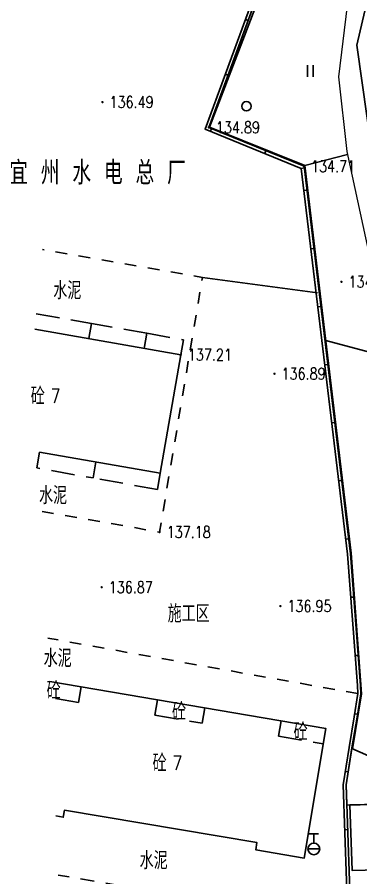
# Model space of a CAD drawing. Extents: x 529262 to 576451, y 2694391 to 2717535.
# Drawn here: x 564129.1 to 564158.4, y 2710756.8 to 2710830.4 of the extents above; entities that cross this region are included whole.
import ezdxf
from ezdxf.enums import TextEntityAlignment as Align

# ---------------------------------------------------------------- set-up
doc = ezdxf.new("R2010")
doc.units = 0
doc.linetypes.add('X5', pattern=[3, 2, -1])
doc.linetypes.add('X6', pattern=[2, 1, -1])
for name, color, linetype in [('DLSS', 4, 'Continuous'), ('DMTZ', 8, 'Continuous'), ('GCD', 8, 'Continuous'), ('GXYZ', 8, 'Continuous'), ('JMD', 8, 'Continuous'), ('ZBTZ', 8, 'Continuous'), ('ZJ', 7, 'Continuous')]:
    doc.layers.add(name, color=color, linetype=linetype)
doc.layers.add('SXSS', color=5, linetype='Continuous', lineweight=0)
doc.styles.add('HZ', font='rs.shx', dxfattribs={"width": 0.8, "bigfont": 'hztxt.shx'})
doc.linetypes.add('10422', pattern='A,0.75,[150,AAA.SHX,S=0.5,R=0,X=0,Y=0.5],1.5,[177,AAA.SHX,S=1,R=0,X=0,Y=0.4],0.75', length=3)
doc.linetypes.add('1161', pattern='A,0,[149,AAA.SHX,S=0.15,R=0,X=0,Y=0],-1.6', length=1.6)
doc.linetypes.add('732', pattern='A,9,-0.5,[162,AAA.SHX,S=1,R=0,X=0,Y=0],-0.5', length=10)

# ---------------------------------------------------------------- blocks, each defined once
blk = doc.blocks.new('gc121')
at = {"color": 8}
for p, q in [((-0.5, -1), (-0.5, 1)), ((0.5, -1), (0.5, 1))]:
    blk.add_line(p, q, dxfattribs=at)
blk = doc.blocks.new('gc122')
at = {"color": 8}
blk.add_circle((0, 0), 0.8, dxfattribs=at)
blk = doc.blocks.new('gc133')
for p, q in [((-0.8, 2.6), (0.8, 2.6)), ((0, 1), (0, 2.6)), ((-1, 0), (1, 0))]:
    blk.add_line(p, q)
blk.add_circle((0, 0), 1)
blk = doc.blocks.new('GC200')
at = {"linetype": 'Continuous', "const_width": 0.2, "flags": 128}
blk.add_lwpolyline([(-0.1, 0, 1), (0.1, 0, 1)], format="xyb", close=True, dxfattribs=at)

msp = doc.modelspace()

# ---------------------------------------------------------------- linework, layer by layer
at = {"layer": 'DLSS', "linetype": 'X6', "elevation": 137.139, "flags": 128}
for points in [[(564131.202, 2710788.178), (564141.235, 2710786.41), (564144.894, 2710808.185), (564131.24, 2710810.575)], [(564158.164, 2710772.597), (564131.684, 2710777.342)]]:
    msp.add_lwpolyline(points, dxfattribs=at)
at = {"layer": 'DLSS', "linetype": 'X6'}
msp.add_lwpolyline([(564157.347, 2710752.867), (564135.48, 2710756.599), (564132.585, 2710757.085)], dxfattribs=at)
at = {"layer": 'DMTZ', "linetype": '10422', "flags": 128}
msp.add_lwpolyline([(564167.52, 2710910.926), (564167.923, 2710910.316), (564173.484, 2710905.214), (564173.709, 2710900.359), (564174.641, 2710900.192), (564173.039, 2710893.009), (564145.505, 2710821.043), (564153.634, 2710817.759), (564157.603, 2710784.605), (564158.469, 2710772.586), (564157.701, 2710767.87)], dxfattribs=at)
at = {"layer": 'GXYZ', "linetype": '732', "flags": 128}
msp.add_lwpolyline([(564190.37, 2710463.143), (564190.386, 2710467.025), (564189.579, 2710469.156), (564186.731, 2710471.163), (564184.456, 2710473.027), (564183.021, 2710476.047), (564179.783, 2710485.702), (564177.782, 2710492.779), (564176.798, 2710499.513), (564176.175, 2710507.868), (564178.439, 2710515.777), (564181.881, 2710521.084), (564184.755, 2710529.967), (564185.933, 2710536.671), (564185.285, 2710541.14), (564182.402, 2710547.432), (564179.873, 2710548.785), (564175.559, 2710549.294), (564163.476, 2710554.198), (564153.663, 2710559.149), (564143.785, 2710566.215), (564141.644, 2710568.445), (564137.564, 2710571.934), (564133.83, 2710574.642), (564129.81, 2710576.899), (564122.388, 2710579.8), (564119.895, 2710582.521), (564119.15, 2710587.419), (564118.187, 2710590.186), (564114.103, 2710593.882), (564110.752, 2710595.123), (564107.191, 2710600.989), (564104.682, 2710610.577), (564101.404, 2710617.513), (564096.096, 2710628.709), (564091.879, 2710636.635), (564089.742, 2710644.659), (564089.613, 2710650.743), (564087.283, 2710661.114), (564087.154, 2710670.756), (564089.808, 2710677.939), (564094.734, 2710685.389), (564098.14, 2710689.247), (564157.276, 2710709.889), (564158.941, 2710722.677), (564170.731, 2710725.876), (564175.463, 2710734.571), (564177.426, 2710742.717), (564180.17, 2710760.422), (564179.078, 2710764.864), (564165.135, 2710778.121), (564158.076, 2710828.047), (564164.727, 2710856.572), (564174.244, 2710890.215), (564177.245, 2710909.001), (564177.375, 2710911.216)], dxfattribs=at)
at = {"layer": 'JMD', "linetype": 'Continuous'}
for p, q in [((564148.794, 2710830.162, 137.161), (564148.559, 2710830.248, 137.161)), ((564147.072, 2710825.468, 137.161), (564146.837, 2710825.554, 137.161)), ((564145.677, 2710820.918, 137.161), (564145.583, 2710820.687, 137.161)), ((564150.305, 2710819.026, 137.161), (564150.211, 2710818.794, 137.161)), ((564153.34, 2710817.514), (564153.588, 2710817.544)), ((564153.568, 2710815.606, 137.161), (564153.816, 2710815.635, 137.161)), ((564154.161, 2710810.641, 137.161), (564154.41, 2710810.671, 137.161)), ((564154.755, 2710805.676, 137.161), (564155.003, 2710805.706, 137.161)), ((564155.348, 2710800.712, 137.161), (564155.596, 2710800.741, 137.161)), ((564155.941, 2710795.747, 137.161), (564156.189, 2710795.777, 137.161)), ((564156.534, 2710790.782, 137.161), (564156.783, 2710790.812, 137.161)), ((564157.128, 2710785.818, 137.161), (564157.376, 2710785.847, 137.161)), ((564157.561, 2710780.837, 137.161), (564157.811, 2710780.856, 137.161)), ((564157.939, 2710775.852, 137.161), (564158.189, 2710775.871, 137.161)), ((564157.906, 2710770.879, 137.161), (564158.153, 2710770.842, 137.161)), ((564157.087, 2710765.947, 137.161), (564157.334, 2710765.907, 137.161)), ((564157.041, 2710760.963, 137.161), (564157.29, 2710760.972, 137.161))]:
    msp.add_line(p, q, dxfattribs=at)
at = {"layer": 'JMD', "linetype": 'Continuous', "elevation": 137.161, "flags": 128}
for points in [[(564153.34, 2710817.514), (564145.121, 2710820.876), (564152.067, 2710839.81), (564172.715, 2710893.207), (564174.26, 2710899.939), (564173.391, 2710900.064), (564173.184, 2710905.021), (564167.691, 2710909.987), (564167.031, 2710911.006)], [(564153.571, 2710817.69), (564145.439, 2710821.016), (564152.301, 2710839.722), (564172.955, 2710893.134), (564174.564, 2710900.148), (564173.632, 2710900.282), (564173.43, 2710905.136), (564167.883, 2710910.15), (564167.364, 2710910.951)], [(564157.292, 2710752.568), (564157.193, 2710756.594), (564156.907, 2710764.809), (564157.413, 2710767.996), (564157.868, 2710770.625), (564158.164, 2710772.597), (564158.135, 2710773.279), (564157.281, 2710784.536), (564153.34, 2710817.514)], [(564157.542, 2710752.568), (564157.443, 2710756.601), (564157.157, 2710764.794), (564157.659, 2710767.955), (564158.114, 2710770.585), (564158.414, 2710772.584), (564158.384, 2710773.294), (564157.53, 2710784.56), (564153.571, 2710817.69)]]:
    msp.add_lwpolyline(points, dxfattribs=at)
at = {"layer": 'JMD', "linetype": 'X5'}
for points, elevation in [([(564130.703, 2710805.073), (564135.417, 2710804.241)], -522.869), ([(564134.542, 2710773.167), (564134.318, 2710771.848), (564131.91, 2710772.255)], -525.048), ([(564141.061, 2710772.062), (564140.838, 2710770.744), (564144.871, 2710770.062), (564145.093, 2710771.378)], 137.239), ([(564151.612, 2710770.272), (564151.39, 2710768.958), (564155.215, 2710768.311)], -414.06)]:
    msp.add_lwpolyline(points, dxfattribs=dict(at, elevation=elevation))
at = {"layer": 'JMD', "linetype": 'Continuous', "flags": 128}
for points in [[(564130.576, 2710803.771), (564143.044, 2710801.57), (564141.294, 2710791.438), (564130.976, 2710793.257)], [(564132.36, 2710762.137), (564133.006, 2710762.028), (564133.105, 2710762.628), (564149.551, 2710759.853), (564149.452, 2710759.253), (564153.597, 2710758.537), (564155.433, 2710769.624), (564131.849, 2710773.624)]]:
    msp.add_lwpolyline(points, dxfattribs=at)
at = {"layer": 'JMD', "linetype": 'X5'}
for points in [[(564139.916, 2710802.122), (564140.143, 2710803.407), (564135.417, 2710804.241), (564135.19, 2710802.956)], [(564140.143, 2710803.407), (564143.27, 2710802.855), (564143.044, 2710801.57)], [(564141.294, 2710791.438), (564141.049, 2710790.05), (564135.552, 2710791.036)]]:
    msp.add_lwpolyline(points, dxfattribs=at)
at = {"layer": 'JMD', "linetype": 'X5', "elevation": -526.375, "flags": 128}
msp.add_lwpolyline([(564135.794, 2710792.408), (564135.552, 2710791.036), (564130.74, 2710791.899), (564130.979, 2710793.257)], dxfattribs=at)
at = {"layer": 'JMD', "linetype": 'Continuous', "flags": 128}
for points in [[(564167.571, 2710763.536), (564157.649, 2710767.892), (564157.157, 2710764.794), (564157.217, 2710763.072), (564167.463, 2710763.311)], [(564167.463, 2710763.311), (564157.491, 2710763.081), (564157.69, 2710757.472), (564167.716, 2710757.718)]]:
    msp.add_lwpolyline(points, close=True, dxfattribs=at)
at = {"layer": 'SXSS', "color": 8, "linetype": '10422', "flags": 128}
msp.add_lwpolyline([(564175.45, 2710909.335), (564173.557, 2710895.51), (564171.757, 2710886.917), (564168.209, 2710874.097), (564163.918, 2710859.882), (564160.295, 2710846.117), (564157.64, 2710834.512), (564156.509, 2710825.335), (564157.227, 2710818.963), (564159.055, 2710810.523), (564160.663, 2710795.593), (564161.721, 2710784.848), (564163.085, 2710778.52), (564166.118, 2710774.135), (564171.815, 2710768.588), (564174.843, 2710766.24), (564176.029, 2710765.101), (564177.883, 2710763.201), (564178.507, 2710761.996), (564178.686, 2710760.991), (564178.319, 2710758.141), (564174.806, 2710737.725), (564173.415, 2710733.442), (564169.499, 2710727.37), (564165.173, 2710725.186), (564158.769, 2710725.097), (564156.319, 2710723.31), (564154.846, 2710710.285), (564154.786, 2710709.946)], dxfattribs=at)
at = {"layer": 'ZBTZ', "linetype": '1161', "flags": 128}
msp.add_lwpolyline([(564157.286, 2710818.689), (564153.634, 2710817.759)], dxfattribs=at)
at = {"layer": 'ZBTZ', "linetype": '1161', "elevation": 137.139, "flags": 128}
msp.add_lwpolyline([(564144.894, 2710808.185), (564154.716, 2710806.86)], dxfattribs=at)
at = {"layer": 'ZBTZ', "linetype": '1161'}
msp.add_lwpolyline([(564160.021, 2710801.554), (564155.424, 2710802.804)], dxfattribs=at)

# ---------------------------------------------------------------- block references
at = {"layer": 'GCD', "linetype": 'Continuous'}
ref = msp.add_blockref('GC200', (564136.357, 2710823.177, 136.491), dxfattribs=dict(at, xscale=0.5, yscale=0.5))
ref.add_attrib('height', '136.49', dxfattribs={"linetype": 'Continuous', "height": 1, "style": 'HZ', "width": 0.8}).set_placement((564136.957, 2710823.177, 136.491), align=Align.MIDDLE_LEFT)
ref = msp.add_blockref('GC200', (564145.439, 2710821.016, 134.894), dxfattribs=dict(at, xscale=0.5, yscale=0.5, zscale=0.5))
ref.add_attrib('height', '134.89', dxfattribs={"linetype": 'Continuous', "height": 1, "style": 'HZ', "width": 0.8}).set_placement((564146.039, 2710821.016, 134.894), align=Align.MIDDLE_LEFT)
ref = msp.add_blockref('GC200', (564153.571, 2710817.69, 134.706), dxfattribs=dict(at, xscale=0.5, yscale=0.5, zscale=0.5))
ref.add_attrib('height', '134.71', dxfattribs={"linetype": 'Continuous', "height": 1, "style": 'HZ', "width": 0.8}).set_placement((564154.171, 2710817.69, 134.706), align=Align.MIDDLE_LEFT)
ref = msp.add_blockref('GC200', (564156.767, 2710807.815, 134.562), dxfattribs=dict(at, xscale=0.5, yscale=0.5, zscale=0.5))
ref.add_attrib('height', '134.56', dxfattribs={"linetype": 'Continuous', "height": 1, "style": 'HZ', "width": 0.8}).set_placement((564157.367, 2710807.815, 134.562), align=Align.MIDDLE_LEFT)
ref = msp.add_blockref('GC200', (564143.044, 2710801.57, 137.214), dxfattribs=dict(at, xscale=0.5, yscale=0.5))
ref.add_attrib('height', '137.21', dxfattribs={"linetype": 'Continuous', "height": 1, "style": 'HZ', "width": 0.8}).set_placement((564143.644, 2710801.57, 137.214), align=Align.MIDDLE_LEFT)
ref = msp.add_blockref('GC200', (564151.046, 2710799.953, 136.893), dxfattribs=dict(at, xscale=0.5, yscale=0.5, zscale=0.5))
ref.add_attrib('height', '136.89', dxfattribs={"linetype": 'Continuous', "height": 1, "style": 'HZ', "width": 0.8}).set_placement((564151.646, 2710799.953, 136.893), align=Align.MIDDLE_LEFT)
ref = msp.add_blockref('GC200', (564141.235, 2710786.41, 137.179), dxfattribs=dict(at, xscale=0.5, yscale=0.5, zscale=0.5))
ref.add_attrib('height', '137.18', dxfattribs={"linetype": 'Continuous', "height": 1, "style": 'HZ', "width": 0.8}).set_placement((564141.835, 2710786.41, 137.179), align=Align.MIDDLE_LEFT)
ref = msp.add_blockref('GC200', (564136.289, 2710781.694, 136.867), dxfattribs=dict(at, xscale=0.5, yscale=0.5, zscale=0.5))
ref.add_attrib('height', '136.87', dxfattribs={"linetype": 'Continuous', "height": 1, "style": 'HZ', "width": 0.8}).set_placement((564136.889, 2710781.694, 136.867), align=Align.MIDDLE_LEFT)
ref = msp.add_blockref('GC200', (564151.552, 2710780.084, 136.948), dxfattribs=dict(at, xscale=0.5, yscale=0.5, zscale=0.5))
ref.add_attrib('height', '136.95', dxfattribs={"linetype": 'Continuous', "height": 1, "style": 'HZ', "width": 0.8}).set_placement((564152.152, 2710780.084, 136.948), align=Align.MIDDLE_LEFT)
at = {"layer": 'GXYZ', "linetype": 'Continuous', "xscale": 0.5, "yscale": 0.5, "zscale": 0.5}
msp.add_blockref('gc133', (564154.408, 2710759.322), dxfattribs=at)
at = {"layer": 'ZBTZ', "linetype": 'Continuous', "xscale": 0.5, "yscale": 0.5}
msp.add_blockref('gc121', (564154.115, 2710825.843), dxfattribs=at)
at = {"layer": 'ZBTZ', "linetype": 'Continuous', "xscale": 0.5, "yscale": 0.5, "zscale": 0.5}
msp.add_blockref('gc122', (564148.651, 2710822.828), dxfattribs=at)

# ---------------------------------------------------------------- texts
at = {"layer": 'JMD', "linetype": 'Continuous', "style": 'HZ', "width": 0.8}
for p in [(564131.431, 2710798.047), (564132.787, 2710772.869), (564143.495, 2710771.071), (564153.88, 2710769.335), (564141.841, 2710766.665)]:
    msp.add_text('砼', height=1.5, dxfattribs=at).set_placement(p, align=Align.MIDDLE_RIGHT)
for p in [(564131.931, 2710798.047), (564142.341, 2710766.665)]:
    msp.add_text('7', height=1.2, dxfattribs=at).set_placement(p, align=Align.MIDDLE_LEFT)
at = {"layer": 'ZJ', "color": 8, "linetype": 'Continuous', "style": 'HZ', "width": 0.8}
for s, height, p in [('广 西 宜 州 水 电 总 厂', 2, (564133.237, 2710817.227)), ('水泥', 1.5, (564133.351, 2710807.142)), ('水泥', 1.5, (564132.136, 2710789.622)), ('施工区', 1.5, (564143.722, 2710779.513)), ('水泥', 1.5, (564132.526, 2710775.693)), ('水泥', 1.5, (564140.727, 2710758.409))]:
    msp.add_text(s, height=height, dxfattribs=at).set_placement(p, align=Align.MIDDLE)

doc.saveas('drawing.dxf')
